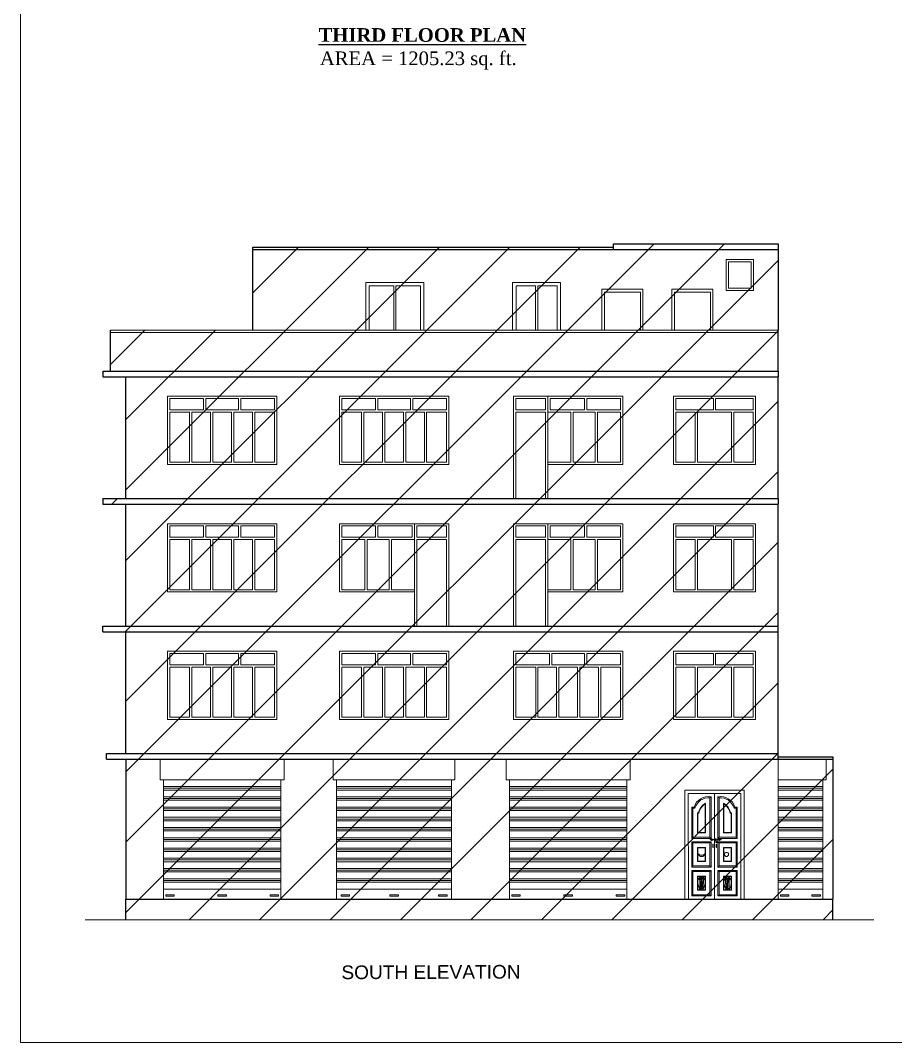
# Model space of a CAD drawing. Header units: inches. Extents: x 2 to 197762, y -33236 to 9.
# Drawn here: x 35054 to 35823, y -15741 to -14843 of the extents above; entities that cross this region are included whole.
import ezdxf

# ---------------------------------------------------------------- set-up
doc = ezdxf.new("R2010")
doc.units = ezdxf.units.IN
doc.header["$LTSCALE"] = 5
doc.header["$MEASUREMENT"] = 0
for name, color, linetype, lineweight in [('A-WALL', 7, 'Continuous', 9), ('DOOR', 62, 'Continuous', 0), ('ele1', 21, 'Continuous', 20), ('Railing', 43, 'Continuous', 18), ('win', 5, 'Continuous', 18)]:
    doc.layers.add(name, color=color, linetype=linetype, lineweight=lineweight)
for name, color, linetype in [('column', 4, 'Continuous'), ('TEXT', 6, 'Continuous'), ('WALL', 7, 'Continuous')]:
    doc.layers.add(name, color=color, linetype=linetype)
doc.styles.add('DIMTEXT', font='arial.ttf', dxfattribs={"height": 8})
doc.styles.add('ordinary', font='times.ttf')

msp = doc.modelspace()

# ---------------------------------------------------------------- hatches: boundary and pattern name
at = {"layer": 'WALL', "linetype": 'ByBlock', "ltscale": 5, "true_color": 0xf8991e}
h = msp.add_hatch(dxfattribs=at)
h.set_pattern_fill('ANSI31', color=30, scale=350)
h.set_pattern_definition([(45, (28671.218, -11460.087), (-30.93592, 30.93592), [])])
h.paths.add_polyline_path([(35146.57, -15633.05), (35146.57, -15492.05), (35129.53, -15492.05), (35129.53, -15487.05), (35146.57, -15487.05), (35146.57, -15380.05), (35126.13, -15380.05), (35126.13, -15375.05), (35146.57, -15375.05), (35146.57, -15268.05), (35126.13, -15268.05), (35126.13, -15263.05), (35146.57, -15263.05), (35146.57, -15156.05), (35126.13, -15156.05), (35126.13, -15151.05), (35132.94, -15151.05), (35132.94, -15115.05), (35257.86, -15115.05), (35257.86, -15042.05), (35574.9, -15042.05), (35574.9, -15039.05), (35719.57, -15039.05), (35719.57, -15490.05), (35767.57, -15490.05), (35767.57, -15633.05)])

# ---------------------------------------------------------------- linework, layer by layer
at = {"layer": 'A-WALL', "ltscale": 5}
for p, q in [((35719.57, -15487.05), (35719.57, -15615.05)), ((35110.57, -15633.05), (35803.57, -15633.05))]:
    msp.add_line(p, q, dxfattribs=at)
at = {"layer": 'A-WALL', "color": 1, "ltscale": 5}
for p, q in [((35176.57, -15510.05), (35176.57, -15492.05)), ((35285.57, -15510.05), (35285.57, -15492.05)), ((35328.57, -15510.05), (35328.57, -15492.05)), ((35435.57, -15510.05), (35435.57, -15492.05)), ((35480.57, -15510.05), (35480.57, -15492.05)), ((35589.57, -15510.05), (35589.57, -15492.05)), ((35719.57, -15510.05), (35719.57, -15492.05)), ((35761.57, -15510.05), (35761.57, -15492.05)), ((35176.57, -15510.05), (35285.57, -15510.05)), ((35179.57, -15510.05), (35179.57, -15615.05)), ((35179.57, -15516.05), (35282.57, -15516.05)), ((35179.57, -15517.55), (35282.57, -15517.55)), ((35282.57, -15510.05), (35282.57, -15615.05)), ((35328.57, -15510.05), (35435.57, -15510.05)), ((35331.57, -15510.05), (35331.57, -15615.05)), ((35331.57, -15510.05), (35331.57, -15615.05)), ((35331.57, -15516.05), (35432.57, -15516.05)), ((35331.57, -15517.55), (35432.57, -15517.55)), ((35432.57, -15510.05), (35432.57, -15615.05)), ((35432.57, -15510.05), (35432.57, -15615.05)), ((35480.57, -15510.05), (35589.57, -15510.05)), ((35483.57, -15510.05), (35483.57, -15615.05)), ((35483.57, -15510.05), (35483.57, -15615.05)), ((35483.57, -15516.05), (35586.57, -15516.05)), ((35483.57, -15517.55), (35586.57, -15517.55)), ((35586.57, -15510.05), (35586.57, -15615.05)), ((35586.57, -15510.05), (35586.57, -15615.05)), ((35719.57, -15510.05), (35761.57, -15510.05)), ((35719.57, -15615.05), (35719.57, -15510.05)), ((35719.57, -15516.05), (35758.57, -15516.05)), ((35719.57, -15517.55), (35758.57, -15517.55)), ((35758.57, -15510.05), (35758.57, -15615.05)), ((35179.57, -15519.05), (35282.57, -15519.05)), ((35179.57, -15525.05), (35282.57, -15525.05)), ((35179.57, -15526.55), (35282.57, -15526.55)), ((35331.57, -15519.05), (35432.57, -15519.05)), ((35331.57, -15525.05), (35432.57, -15525.05)), ((35331.57, -15526.55), (35432.57, -15526.55)), ((35483.57, -15519.05), (35586.57, -15519.05)), ((35483.57, -15525.05), (35586.57, -15525.05)), ((35483.57, -15526.55), (35586.57, -15526.55)), ((35719.57, -15519.05), (35758.57, -15519.05)), ((35719.57, -15525.05), (35758.57, -15525.05)), ((35719.57, -15526.55), (35758.57, -15526.55)), ((35179.57, -15528.05), (35282.57, -15528.05)), ((35179.57, -15534.05), (35282.57, -15534.05)), ((35179.57, -15535.55), (35282.57, -15535.55)), ((35331.57, -15528.05), (35432.57, -15528.05)), ((35331.57, -15534.05), (35432.57, -15534.05)), ((35331.57, -15535.55), (35432.57, -15535.55)), ((35483.57, -15528.05), (35586.57, -15528.05)), ((35483.57, -15534.05), (35586.57, -15534.05)), ((35483.57, -15535.55), (35586.57, -15535.55)), ((35719.57, -15528.05), (35758.57, -15528.05)), ((35719.57, -15534.05), (35758.57, -15534.05)), ((35719.57, -15535.55), (35758.57, -15535.55)), ((35179.57, -15537.05), (35282.57, -15537.05)), ((35179.57, -15543.05), (35282.57, -15543.05)), ((35179.57, -15544.55), (35282.57, -15544.55)), ((35331.57, -15537.05), (35432.57, -15537.05)), ((35331.57, -15543.05), (35432.57, -15543.05)), ((35331.57, -15544.55), (35432.57, -15544.55)), ((35483.57, -15537.05), (35586.57, -15537.05)), ((35483.57, -15543.05), (35586.57, -15543.05)), ((35483.57, -15544.55), (35586.57, -15544.55)), ((35719.57, -15537.05), (35758.57, -15537.05)), ((35719.57, -15543.05), (35758.57, -15543.05)), ((35719.57, -15544.55), (35758.57, -15544.55)), ((35179.57, -15546.05), (35282.57, -15546.05)), ((35179.57, -15552.05), (35282.57, -15552.05)), ((35179.57, -15553.55), (35282.57, -15553.55)), ((35331.57, -15546.05), (35432.57, -15546.05)), ((35331.57, -15552.05), (35432.57, -15552.05)), ((35331.57, -15553.55), (35432.57, -15553.55)), ((35483.57, -15546.05), (35586.57, -15546.05)), ((35483.57, -15552.05), (35586.57, -15552.05)), ((35483.57, -15553.55), (35586.57, -15553.55)), ((35719.57, -15546.05), (35758.57, -15546.05)), ((35719.57, -15552.05), (35758.57, -15552.05)), ((35719.57, -15553.55), (35758.57, -15553.55)), ((35179.57, -15555.05), (35282.57, -15555.05)), ((35179.57, -15561.05), (35282.57, -15561.05)), ((35179.57, -15562.55), (35282.57, -15562.55)), ((35331.57, -15555.05), (35432.57, -15555.05)), ((35331.57, -15561.05), (35432.57, -15561.05)), ((35331.57, -15562.55), (35432.57, -15562.55)), ((35483.57, -15555.05), (35586.57, -15555.05)), ((35483.57, -15561.05), (35586.57, -15561.05)), ((35483.57, -15562.55), (35586.57, -15562.55)), ((35719.57, -15555.05), (35758.57, -15555.05)), ((35719.57, -15561.05), (35758.57, -15561.05)), ((35719.57, -15562.55), (35758.57, -15562.55)), ((35179.57, -15564.05), (35282.57, -15564.05)), ((35179.57, -15570.05), (35282.57, -15570.05)), ((35179.57, -15571.55), (35282.57, -15571.55)), ((35331.57, -15564.05), (35432.57, -15564.05)), ((35331.57, -15570.05), (35432.57, -15570.05)), ((35331.57, -15571.55), (35432.57, -15571.55)), ((35483.57, -15564.05), (35586.57, -15564.05)), ((35483.57, -15570.05), (35586.57, -15570.05)), ((35483.57, -15571.55), (35586.57, -15571.55)), ((35719.57, -15564.05), (35758.57, -15564.05)), ((35719.57, -15570.05), (35758.57, -15570.05)), ((35719.57, -15571.55), (35758.57, -15571.55)), ((35179.57, -15573.05), (35282.57, -15573.05)), ((35179.57, -15579.05), (35282.57, -15579.05)), ((35179.57, -15580.55), (35282.57, -15580.55)), ((35331.57, -15573.05), (35432.57, -15573.05)), ((35331.57, -15579.05), (35432.57, -15579.05)), ((35331.57, -15580.55), (35432.57, -15580.55)), ((35483.57, -15573.05), (35586.57, -15573.05)), ((35483.57, -15579.05), (35586.57, -15579.05)), ((35483.57, -15580.55), (35586.57, -15580.55)), ((35719.57, -15573.05), (35758.57, -15573.05)), ((35719.57, -15579.05), (35758.57, -15579.05)), ((35719.57, -15580.55), (35758.57, -15580.55)), ((35179.57, -15582.05), (35282.57, -15582.05)), ((35179.57, -15588.05), (35282.57, -15588.05)), ((35179.57, -15589.55), (35282.57, -15589.55)), ((35331.57, -15582.05), (35432.57, -15582.05)), ((35331.57, -15588.05), (35432.57, -15588.05)), ((35331.57, -15589.55), (35432.57, -15589.55)), ((35483.57, -15582.05), (35586.57, -15582.05)), ((35483.57, -15588.05), (35586.57, -15588.05)), ((35483.57, -15589.55), (35586.57, -15589.55)), ((35719.57, -15582.05), (35758.57, -15582.05)), ((35719.57, -15588.05), (35758.57, -15588.05)), ((35719.57, -15589.55), (35758.57, -15589.55)), ((35179.57, -15591.05), (35282.57, -15591.05)), ((35179.57, -15597.05), (35282.57, -15597.05)), ((35179.57, -15598.55), (35282.57, -15598.55)), ((35331.57, -15591.05), (35432.57, -15591.05)), ((35331.57, -15597.05), (35432.57, -15597.05)), ((35331.57, -15598.55), (35432.57, -15598.55)), ((35483.57, -15591.05), (35586.57, -15591.05)), ((35483.57, -15597.05), (35586.57, -15597.05)), ((35483.57, -15598.55), (35586.57, -15598.55)), ((35719.57, -15591.05), (35758.57, -15591.05)), ((35719.57, -15597.05), (35758.57, -15597.05)), ((35719.57, -15598.55), (35758.57, -15598.55)), ((35179.57, -15600.05), (35282.57, -15600.05)), ((35179.57, -15606.05), (35282.57, -15606.05)), ((35331.57, -15600.05), (35432.57, -15600.05)), ((35331.57, -15606.05), (35432.57, -15606.05)), ((35483.57, -15600.05), (35586.57, -15600.05)), ((35483.57, -15606.05), (35586.57, -15606.05)), ((35719.57, -15600.05), (35758.57, -15600.05)), ((35719.57, -15606.05), (35758.57, -15606.05))]:
    msp.add_line(p, q, dxfattribs=at)
for points in [[(35181.49, -15611.13), (35188.97, -15611.13), (35188.97, -15612.46), (35181.49, -15612.46)], [(35227.32, -15611.13), (35234.81, -15611.13), (35234.81, -15612.46), (35227.32, -15612.46)], [(35280.65, -15611.13), (35273.16, -15611.13), (35273.16, -15612.46), (35280.65, -15612.46)], [(35335.49, -15611.13), (35342.97, -15611.13), (35342.97, -15612.46), (35335.49, -15612.46)], [(35378.32, -15611.13), (35385.81, -15611.13), (35385.81, -15612.46), (35378.32, -15612.46)], [(35428.65, -15611.13), (35421.16, -15611.13), (35421.16, -15612.46), (35428.65, -15612.46)], [(35485.49, -15611.13), (35492.97, -15611.13), (35492.97, -15612.46), (35485.49, -15612.46)], [(35531.32, -15611.13), (35538.81, -15611.13), (35538.81, -15612.46), (35531.32, -15612.46)], [(35584.65, -15611.13), (35577.16, -15611.13), (35577.16, -15612.46), (35584.65, -15612.46)], [(35721.49, -15611.13), (35728.97, -15611.13), (35728.97, -15612.46), (35721.49, -15612.46)], [(35756.65, -15611.13), (35749.16, -15611.13), (35749.16, -15612.46), (35756.65, -15612.46)]]:
    msp.add_lwpolyline(points, close=True, dxfattribs=at)
at = {"layer": 'DOOR', "lineweight": 13}
for p, q in [((35564.53, -15115.05), (35564.53, -15079.05)), ((35564.53, -15079.05), (35564.53, -15115.05)), ((35564.53, -15079.05), (35600.53, -15079.05)), ((35567.03, -15081.55), (35567.03, -15115.05)), ((35567.03, -15081.55), (35598.53, -15081.55)), ((35598.53, -15115.05), (35598.53, -15081.55)), ((35600.53, -15115.05), (35600.53, -15079.05)), ((35626.03, -15115.05), (35626.03, -15079.05)), ((35626.03, -15079.05), (35626.03, -15115.05)), ((35626.03, -15079.05), (35662.03, -15079.05)), ((35628.53, -15081.55), (35628.53, -15115.05)), ((35628.53, -15081.55), (35660.03, -15081.55)), ((35660.03, -15115.05), (35660.03, -15081.55)), ((35662.03, -15115.05), (35662.03, -15079.05))]:
    msp.add_line(p, q, dxfattribs=at)
at = {"layer": 'DOOR'}
for p, q in [((35659.54, -15525.89), (35660.54, -15525.05)), ((35663.54, -15522.05), (35663.57, -15615.05)), ((35667.54, -15525.89), (35666.54, -15525.05)), ((35643.54, -15534.05), (35644.54, -15535.05)), ((35645.54, -15534.05), (35646.27, -15535.05)), ((35681.54, -15534.05), (35680.82, -15535.05)), ((35683.54, -15534.05), (35682.54, -15535.05)), ((35644.57, -15560.55), (35643.57, -15561.55)), ((35660.57, -15561.55), (35659.57, -15560.55)), ((35666.57, -15561.55), (35667.57, -15560.55)), ((35682.57, -15560.55), (35683.57, -15561.55)), ((35643.57, -15564.55), (35644.57, -15565.55)), ((35660.57, -15564.55), (35659.57, -15565.55)), ((35666.57, -15564.55), (35667.57, -15565.55)), ((35683.57, -15564.55), (35682.57, -15565.55)), ((35644.57, -15585.8), (35643.57, -15586.8)), ((35643.57, -15589.8), (35644.57, -15590.8)), ((35660.57, -15586.8), (35659.57, -15585.8)), ((35660.57, -15589.8), (35659.57, -15590.8)), ((35666.57, -15586.8), (35667.57, -15585.8)), ((35666.57, -15589.8), (35667.57, -15590.8)), ((35682.57, -15585.8), (35683.57, -15586.8)), ((35683.57, -15589.8), (35682.57, -15590.8)), ((35650.05, -15597.27), (35649.39, -15596.89)), ((35650.05, -15597.27), (35649.45, -15597.2)), ((35650, -15597), (35649.6, -15596.37)), ((35650, -15597), (35649.78, -15596.94)), ((35650.59, -15596.84), (35649.84, -15596.4)), ((35650.48, -15596.84), (35649.89, -15596.57)), ((35650.16, -15596.4), (35649.94, -15596.13)), ((35650.27, -15597.32), (35650, -15597)), ((35650.21, -15597.43), (35650, -15597.43)), ((35650.38, -15596.19), (35650.05, -15596.08)), ((35650.16, -15596.84), (35650.05, -15596.78)), ((35650.38, -15597.59), (35650.05, -15597.27)), ((35650.16, -15596.4), (35650.32, -15596.03)), ((35650.16, -15596.84), (35650.16, -15596.4)), ((35650.27, -15597.32), (35650.16, -15596.84)), ((35650.38, -15597.59), (35650.27, -15597.32)), ((35650.38, -15596.19), (35650.59, -15595.92)), ((35651.13, -15596.89), (35650.38, -15596.19)), ((35650.59, -15597.7), (35650.38, -15597.59)), ((35650.59, -15596.84), (35650.48, -15596.84)), ((35650.55, -15596.36), (35650.76, -15596.18)), ((35650.59, -15596.84), (35651.13, -15596.24)), ((35650.86, -15597.75), (35650.59, -15596.84)), ((35650.75, -15605.72), (35650.59, -15597.7)), ((35650.65, -15596.01), (35650.6, -15595.76)), ((35650.74, -15596.09), (35650.65, -15596.01)), ((35650.78, -15596.03), (35650.69, -15595.86)), ((35650.69, -15596.48), (35650.71, -15596.12)), ((35650.7, -15596.35), (35650.86, -15596.21)), ((35650.71, -15596.12), (35650.85, -15595.94)), ((35650.76, -15596.18), (35650.87, -15595.68)), ((35651.13, -15596.24), (35650.86, -15595.81)), ((35650.86, -15596.21), (35650.94, -15596.02)), ((35650.86, -15597.75), (35651.08, -15597.38)), ((35651.08, -15605.77), (35650.86, -15597.75)), ((35650.98, -15596.01), (35651.04, -15595.7)), ((35651.24, -15596.03), (35651.08, -15595.97)), ((35651.08, -15597.38), (35651.13, -15596.89)), ((35651.13, -15596.24), (35653.46, -15596.08)), ((35651.19, -15596.84), (35651.24, -15596.57)), ((35653.29, -15597.27), (35651.19, -15596.84)), ((35651.24, -15596.03), (35653.35, -15595.86)), ((35653.51, -15596.4), (35651.24, -15596.03)), ((35651.24, -15596.57), (35653.62, -15596.35)), ((35653.4, -15597.65), (35653.29, -15597.27)), ((35653.35, -15605.67), (35653.4, -15597.65)), ((35653.48, -15596.24), (35653.43, -15595.84)), ((35653.46, -15596.08), (35653.62, -15595.81)), ((35653.67, -15596.52), (35653.48, -15596.23)), ((35653.73, -15596.78), (35653.56, -15596.03)), ((35653.56, -15605.67), (35653.83, -15597.16)), ((35653.62, -15596.35), (35653.94, -15595.92)), ((35653.67, -15596.15), (35653.72, -15595.81)), ((35653.74, -15596.35), (35653.67, -15596.15)), ((35653.67, -15597.65), (35653.73, -15596.78)), ((35653.73, -15596.46), (35653.78, -15595.97)), ((35653.94, -15597.05), (35653.73, -15596.46)), ((35653.83, -15597.16), (35654.16, -15596.89)), ((35653.99, -15595.78), (35654.04, -15595.93)), ((35654, -15597.02), (35654.09, -15596.75)), ((35654.03, -15596.09), (35654.06, -15595.84)), ((35654.03, -15596.06), (35654.12, -15595.94)), ((35654.09, -15596.75), (35654.03, -15596.09)), ((35654.05, -15595.91), (35654.2, -15595.76)), ((35654.05, -15595.99), (35654.15, -15595.87)), ((35654.06, -15595.84), (35654.14, -15595.78)), ((35654.09, -15596.75), (35654.2, -15596.41)), ((35654.16, -15596.89), (35654.21, -15596.51)), ((35654.16, -15596.89), (35654.37, -15596.57)), ((35654.2, -15596.41), (35654.46, -15596.18)), ((35654.21, -15596.51), (35654.37, -15596.3)), ((35654.27, -15596.73), (35654.32, -15596.51)), ((35654.32, -15596.51), (35654.43, -15596.4)), ((35672.93, -15596.41), (35672.67, -15596.18)), ((35672.81, -15596.51), (35672.71, -15596.4)), ((35672.92, -15596.51), (35672.76, -15596.3)), ((35672.98, -15596.89), (35672.76, -15596.57)), ((35672.87, -15596.73), (35672.81, -15596.51)), ((35672.98, -15596.89), (35672.92, -15596.51)), ((35673.08, -15595.91), (35672.93, -15595.76)), ((35673.04, -15596.75), (35672.93, -15596.41)), ((35673.09, -15595.99), (35672.98, -15595.87)), ((35673.3, -15597.16), (35672.98, -15596.89)), ((35673.07, -15595.84), (35672.99, -15595.78)), ((35673.1, -15596.06), (35673.02, -15595.94)), ((35673.04, -15596.75), (35673.11, -15596.09)), ((35673.14, -15597.02), (35673.04, -15596.75)), ((35673.11, -15596.09), (35673.07, -15595.84)), ((35673.14, -15595.78), (35673.09, -15595.93)), ((35673.52, -15596.35), (35673.19, -15595.92)), ((35673.19, -15597.05), (35673.41, -15596.46)), ((35673.57, -15605.67), (35673.3, -15597.16)), ((35673.41, -15596.46), (35673.35, -15595.97)), ((35673.39, -15596.35), (35673.46, -15596.15)), ((35673.46, -15596.15), (35673.41, -15595.81)), ((35673.41, -15596.78), (35673.57, -15596.03)), ((35673.46, -15597.65), (35673.41, -15596.78)), ((35673.46, -15596.52), (35673.66, -15596.23)), ((35673.68, -15596.08), (35673.52, -15595.81)), ((35673.89, -15596.57), (35673.52, -15596.35)), ((35673.62, -15596.4), (35673.89, -15596.03)), ((35673.66, -15596.24), (35673.7, -15595.84)), ((35674, -15596.24), (35673.68, -15596.08)), ((35673.73, -15597.65), (35673.84, -15597.27)), ((35673.79, -15605.67), (35673.73, -15597.65)), ((35673.89, -15596.03), (35673.79, -15595.86)), ((35673.84, -15597.27), (35673.95, -15596.84)), ((35673.89, -15596.03), (35674.06, -15595.97)), ((35673.95, -15596.84), (35673.89, -15596.57)), ((35674, -15596.24), (35676.27, -15595.81)), ((35674, -15596.89), (35676.76, -15596.19)), ((35676.54, -15596.84), (35674, -15596.24)), ((35674.06, -15597.38), (35674, -15596.89)), ((35676.27, -15597.75), (35674.06, -15597.38)), ((35674.06, -15605.77), (35676.27, -15597.75)), ((35674.15, -15596.01), (35674.1, -15595.7)), ((35676.27, -15596.21), (35676.19, -15596.02)), ((35676.37, -15596.18), (35676.26, -15595.68)), ((35676.43, -15596.35), (35676.27, -15596.21)), ((35676.27, -15597.75), (35676.54, -15596.84)), ((35676.42, -15596.12), (35676.28, -15595.94)), ((35676.35, -15596.03), (35676.45, -15595.86)), ((35676.58, -15596.36), (35676.37, -15596.18)), ((35676.38, -15605.72), (35676.54, -15597.7)), ((35676.4, -15596.09), (35676.49, -15596.01)), ((35676.44, -15596.48), (35676.42, -15596.12)), ((35676.49, -15596.01), (35676.53, -15595.76)), ((35676.76, -15596.19), (35676.54, -15595.92)), ((35676.54, -15596.84), (35677.3, -15596.4)), ((35676.54, -15596.84), (35676.65, -15596.84)), ((35676.54, -15597.7), (35676.76, -15597.59)), ((35676.65, -15596.84), (35677.24, -15596.57)), ((35676.76, -15596.19), (35677.08, -15596.08)), ((35676.76, -15597.59), (35677.08, -15597.27)), ((35676.76, -15597.59), (35676.87, -15597.32)), ((35676.97, -15596.4), (35676.81, -15596.03)), ((35676.87, -15597.32), (35676.97, -15596.84)), ((35676.87, -15597.32), (35677.14, -15597)), ((35676.92, -15597.43), (35677.14, -15597.43)), ((35676.97, -15596.4), (35677.19, -15596.13)), ((35676.97, -15596.84), (35676.97, -15596.4)), ((35676.97, -15596.84), (35677.08, -15596.78)), ((35677.08, -15597.27), (35677.75, -15596.89)), ((35677.08, -15597.27), (35677.69, -15597.2)), ((35677.14, -15597), (35677.53, -15596.37)), ((35677.14, -15597), (35677.35, -15596.94)), ((35651.08, -15605.88), (35650.75, -15605.72)), ((35651.08, -15605.88), (35653.56, -15605.67)), ((35651.08, -15605.88), (35653.35, -15605.67)), ((35651.08, -15605.88), (35651.08, -15605.77)), ((35674.06, -15605.88), (35673.57, -15605.67)), ((35674.06, -15605.88), (35673.79, -15605.67)), ((35674.06, -15605.88), (35676.38, -15605.72)), ((35674.06, -15605.88), (35674.06, -15605.77)), ((35640.57, -15615.05), (35686.57, -15615.05)), ((35644.57, -15611.05), (35643.57, -15612.05)), ((35660.57, -15612.05), (35659.57, -15611.05)), ((35666.57, -15612.05), (35667.57, -15611.05)), ((35682.57, -15611.05), (35683.57, -15612.05))]:
    msp.add_line(p, q, dxfattribs=at)
for points in [[(35640.54, -15522.05), (35640.57, -15615.05), (35637.57, -15615.05), (35637.54, -15519.05), (35689.54, -15519.05), (35689.57, -15615.05), (35686.57, -15615.05), (35686.54, -15522.05)], [(35660.9, -15561.85), (35661.36, -15561.85), (35661.36, -15563.53), (35660.9, -15563.53)], [(35664.16, -15561.85), (35664.62, -15561.85), (35664.62, -15563.53), (35664.16, -15563.53)], [(35664.67, -15562.27), (35665.79, -15562.27), (35665.79, -15565.21), (35664.67, -15565.21)], [(35667.47, -15561.85), (35667.93, -15561.85), (35667.93, -15563.53), (35667.47, -15563.53)], [(35643.57, -15564.55), (35660.57, -15564.55), (35660.57, -15586.8), (35643.57, -15586.8)], [(35644.57, -15565.55), (35659.57, -15565.55), (35659.57, -15585.8), (35644.57, -15585.8)], [(35648.57, -15569.55), (35655.57, -15569.55), (35655.57, -15581.8), (35648.57, -15581.8)], [(35648.82, -15569.8), (35655.32, -15569.8), (35655.32, -15581.55), (35648.82, -15581.55)], [(35662, -15566.75), (35662.25, -15566.75), (35662.25, -15569.7), (35662, -15569.7)], [(35665.09, -15566.75), (35665.34, -15566.75), (35665.34, -15569.7), (35665.09, -15569.7)], [(35665.15, -15564.14), (35665.29, -15564.14), (35665.29, -15564.78), (35665.15, -15564.78)], [(35683.57, -15564.55), (35666.57, -15564.55), (35666.57, -15586.8), (35683.57, -15586.8)], [(35682.57, -15565.55), (35667.57, -15565.55), (35667.57, -15585.8), (35682.57, -15585.8)], [(35678.57, -15569.55), (35671.57, -15569.55), (35671.57, -15581.8), (35678.57, -15581.8)], [(35678.32, -15569.8), (35671.82, -15569.8), (35671.82, -15581.55), (35678.32, -15581.55)], [(35660.57, -15612.05), (35643.57, -15612.05), (35643.57, -15589.8), (35660.57, -15589.8)], [(35666.57, -15612.05), (35683.57, -15612.05), (35683.57, -15589.8), (35666.57, -15589.8)], [(35659.57, -15611.05), (35644.57, -15611.05), (35644.57, -15590.8), (35659.57, -15590.8)], [(35655.57, -15607.05), (35648.57, -15607.05), (35648.57, -15594.8), (35655.57, -15594.8)], [(35655.32, -15606.8), (35648.82, -15606.8), (35648.82, -15595.05), (35655.32, -15595.05)], [(35667.57, -15611.05), (35682.57, -15611.05), (35682.57, -15590.8), (35667.57, -15590.8)], [(35671.57, -15607.05), (35678.57, -15607.05), (35678.57, -15594.8), (35671.57, -15594.8)], [(35671.82, -15606.8), (35678.32, -15606.8), (35678.32, -15595.05), (35671.82, -15595.05)]]:
    msp.add_lwpolyline(points, close=True, dxfattribs=at)
for points in [[(35660.54, -15525.05), (35660.54, -15525.05), (35660.57, -15561.55), (35643.57, -15561.55), (35643.54, -15534.05), (35645.54, -15534.05, -0.365954)], [(35659.54, -15525.94), (35659.57, -15560.55), (35644.57, -15560.55), (35644.54, -15535.05), (35646.39, -15535.05, -0.363717)], [(35666.54, -15525.05), (35666.54, -15525.05), (35666.57, -15561.55), (35683.57, -15561.55), (35683.54, -15534.05), (35681.54, -15534.05, 0.365954)], [(35667.54, -15525.94), (35667.57, -15560.55), (35682.57, -15560.55), (35682.54, -15535.05), (35680.69, -15535.05, 0.363717)], [(35655.54, -15530.73), (35655.57, -15556.55), (35648.57, -15556.55), (35648.54, -15539.05), (35649.54, -15539.05, -0.206999)], [(35655.29, -15531.27), (35655.32, -15556.3), (35648.82, -15556.3), (35648.79, -15539.3), (35649.79, -15539.3, -0.20068)], [(35671.54, -15530.73), (35671.57, -15556.55), (35678.57, -15556.55), (35678.54, -15539.05), (35677.54, -15539.05, 0.206999)], [(35671.79, -15531.27), (35671.82, -15556.3), (35678.32, -15556.3), (35678.29, -15539.3), (35677.29, -15539.3, 0.20068)]]:
    msp.add_lwpolyline(points, format="xyb", close=True, dxfattribs=at)
for points in [[(35660.9, -15562.83), (35659.86, -15562.83), (35659.86, -15562.44), (35660.9, -15562.44)], [(35661.36, -15562.44), (35664.16, -15562.44)], [(35664.16, -15562.83), (35661.36, -15562.83)], [(35664.62, -15562.44), (35664.67, -15562.44)], [(35664.67, -15562.83), (35664.62, -15562.83)], [(35665.79, -15562.44), (35667.47, -15562.44)], [(35667.47, -15562.83), (35665.79, -15562.83)], [(35667.93, -15562.44), (35669.33, -15562.44), (35669.33, -15562.83), (35667.93, -15562.83)]]:
    msp.add_lwpolyline(points, dxfattribs=at)
msp.add_circle((35674.08, -15575.68), 1.86, dxfattribs=at)
for centre, radius, start, end in [((35652.16, -15574.74), 2.8, 187.44495, 352.55505), ((35652.16, -15572.78), 3.62, 220.02542, 319.97458), ((35652.08, -15585.06), 20.64, 264.87299, 275.12701), ((35675.06, -15585.06), 20.64, 264.87299, 275.12701)]:
    msp.add_arc(centre, radius, start, end, dxfattribs=at)
msp.add_ellipse((35651.08, -15605.82), major_axis=(-0.613, 0), ratio=0.098223, dxfattribs=at)
at = {"layer": 'DOOR', "extrusion": (0, 0, -1)}
msp.add_ellipse((35674.06, -15605.82), major_axis=(0.613, 0), ratio=0.098223, dxfattribs=at)
at = {"layer": 'DOOR'}
for points in [[(35650.46, -15605.82), (35650.46, -15606.11), (35650.75, -15606.61), (35650.52, -15596.41), (35649.82, -15597.03), (35650.23, -15605.62)], [(35653.69, -15605.82), (35653.69, -15606.11), (35653.4, -15606.61), (35653.63, -15596.41), (35654.33, -15597.03), (35653.92, -15605.62)], [(35673.44, -15605.82), (35673.44, -15606.11), (35673.73, -15606.61), (35673.5, -15596.41), (35672.8, -15597.03), (35673.21, -15605.62)], [(35676.67, -15605.82), (35676.67, -15606.11), (35676.38, -15606.61), (35676.61, -15596.41), (35677.31, -15597.03), (35676.9, -15605.62)]]:
    msp.add_spline(points, degree=3, dxfattribs=at)
at = {"layer": 'ele1'}
msp.add_lwpolyline([(35053.85, -13585.62), (38138.81, -13585.62), (38138.81, -15740.95), (35053.85, -15740.95)], close=True, dxfattribs=at)
msp.add_lwpolyline([(35053.85, -13585.62), (38138.81, -13585.62), (38138.81, -15740.95), (35053.85, -15740.95)], close=True, dxfattribs=at)
at = {"layer": 'Railing', "color": 30}
for p, q in [((35132.94, -15115.05), (35719.57, -15115.05)), ((35132.94, -15117.05), (35719.57, -15117.05))]:
    msp.add_line(p, q, dxfattribs=at)
at = {"layer": 'WALL', "color": 2, "linetype": 'ByBlock', "ltscale": 5}
for p, q in [((35257.86, -15115.05), (35257.86, -15042.05)), ((35257.86, -15042.05), (35574.9, -15042.05)), ((35574.9, -15039.05), (35719.57, -15039.05)), ((35574.9, -15044.05), (35574.9, -15039.05)), ((35719.57, -15039.05), (35719.57, -15115.05)), ((35257.86, -15044.05), (35574.9, -15044.05)), ((35574.9, -15044.05), (35719.57, -15044.05)), ((35132.94, -15151.05), (35132.94, -15115.05)), ((35719.57, -15151.05), (35719.57, -15115.05)), ((35126.13, -15151.05), (35719.57, -15151.05)), ((35126.13, -15151.05), (35126.13, -15156.05)), ((35126.13, -15156.05), (35719.57, -15156.05)), ((35146.57, -15263.05), (35146.57, -15156.05)), ((35719.57, -15151.05), (35719.57, -15156.05)), ((35719.57, -15263.05), (35719.57, -15156.05)), ((35126.13, -15263.05), (35719.57, -15263.05)), ((35126.13, -15263.05), (35126.13, -15268.05)), ((35719.57, -15263.05), (35719.57, -15268.05)), ((35126.13, -15268.05), (35719.57, -15268.05)), ((35146.57, -15375.05), (35146.57, -15268.05)), ((35719.57, -15375.05), (35719.57, -15268.05)), ((35126.13, -15375.05), (35719.57, -15375.05)), ((35126.13, -15380.05), (35126.13, -15375.05)), ((35126.13, -15380.05), (35719.57, -15380.05)), ((35146.57, -15487.05), (35146.57, -15380.05)), ((35719.57, -15487.05), (35719.57, -15375.05)), ((35129.53, -15487.05), (35719.57, -15487.05)), ((35129.53, -15492.05), (35129.53, -15487.05)), ((35719.57, -15492.05), (35719.57, -15487.05)), ((35719.57, -15490.05), (35767.57, -15490.05)), ((35767.57, -15490.05), (35767.57, -15615.05)), ((35129.53, -15492.05), (35719.57, -15492.05)), ((35146.57, -15492.05), (35146.57, -15615.05)), ((35719.57, -15492.05), (35767.57, -15492.05)), ((35146.57, -15615.05), (35767.57, -15615.05)), ((35146.57, -15633.05), (35146.57, -15615.05)), ((35767.57, -15633.05), (35767.57, -15615.05))]:
    msp.add_line(p, q, dxfattribs=at)
at = {"layer": 'win'}
for p, q in [((35697.7, -15053.05), (35673.7, -15053.05)), ((35673.7, -15080.05), (35673.7, -15053.05)), ((35695.7, -15055.05), (35675.7, -15055.05)), ((35675.7, -15078.05), (35675.7, -15055.05)), ((35695.7, -15055.05), (35695.7, -15078.05)), ((35697.7, -15053.05), (35697.7, -15080.05)), ((35408.24, -15073.05), (35357.24, -15073.05)), ((35357.24, -15115.05), (35357.24, -15073.05)), ((35360.24, -15115.05), (35360.24, -15076.05)), ((35360.24, -15076.05), (35381.74, -15076.05)), ((35381.74, -15076.05), (35381.74, -15115.05)), ((35383.74, -15076.05), (35405.24, -15076.05)), ((35383.74, -15076.05), (35383.74, -15115.05)), ((35405.24, -15076.05), (35405.24, -15115.05)), ((35408.24, -15073.05), (35408.24, -15115.05)), ((35528.22, -15073.05), (35486.22, -15073.05)), ((35486.22, -15115.05), (35486.22, -15073.05)), ((35489.22, -15115.05), (35489.22, -15076.05)), ((35489.22, -15076.05), (35506.22, -15076.05)), ((35506.22, -15076.05), (35506.22, -15115.05)), ((35508.22, -15076.05), (35525.22, -15076.05)), ((35508.22, -15076.05), (35508.22, -15115.05)), ((35525.22, -15076.05), (35525.22, -15115.05)), ((35528.22, -15073.05), (35528.22, -15115.05)), ((35695.7, -15078.05), (35675.7, -15078.05)), ((35697.7, -15080.05), (35673.7, -15080.05)), ((35183.07, -15173.05), (35279.07, -15173.05)), ((35183.07, -15233.05), (35183.07, -15173.05)), ((35185.07, -15175.05), (35214.73, -15175.05)), ((35185.07, -15185.05), (35185.07, -15175.05)), ((35214.73, -15175.05), (35214.73, -15185.05)), ((35216.73, -15175.05), (35245.4, -15175.05)), ((35216.73, -15175.05), (35216.73, -15185.05)), ((35245.4, -15175.05), (35245.4, -15185.05)), ((35247.4, -15175.05), (35277.07, -15175.05)), ((35247.4, -15175.05), (35247.4, -15185.05)), ((35277.07, -15185.05), (35277.07, -15175.05)), ((35279.07, -15233.05), (35279.07, -15173.05)), ((35334.07, -15173.05), (35430.07, -15173.05)), ((35334.07, -15233.05), (35334.07, -15173.05)), ((35336.07, -15175.05), (35365.73, -15175.05)), ((35336.07, -15185.05), (35336.07, -15175.05)), ((35365.73, -15175.05), (35365.73, -15185.05)), ((35367.73, -15175.05), (35396.4, -15175.05)), ((35367.73, -15175.05), (35367.73, -15185.05)), ((35396.4, -15175.05), (35396.4, -15185.05)), ((35398.4, -15175.05), (35428.07, -15175.05)), ((35398.4, -15175.05), (35398.4, -15185.05)), ((35428.07, -15185.05), (35428.07, -15175.05)), ((35430.07, -15233.05), (35430.07, -15173.05)), ((35487.07, -15173.05), (35583.07, -15173.05)), ((35487.07, -15263.05), (35487.07, -15173.05)), ((35489.07, -15175.05), (35515.07, -15175.05)), ((35489.07, -15185.05), (35489.07, -15175.05)), ((35515.07, -15175.05), (35515.07, -15185.05)), ((35517.07, -15173.05), (35517.07, -15263.05)), ((35517.07, -15175.05), (35517.07, -15185.05)), ((35519.07, -15175.05), (35549.4, -15175.05)), ((35519.07, -15175.05), (35519.07, -15185.05)), ((35549.4, -15175.05), (35549.4, -15185.05)), ((35551.4, -15175.05), (35581.07, -15175.05)), ((35551.4, -15175.05), (35551.4, -15185.05)), ((35581.07, -15185.05), (35581.07, -15175.05)), ((35583.07, -15233.05), (35583.07, -15173.05)), ((35627.54, -15173.05), (35699.54, -15173.05)), ((35627.54, -15233.05), (35627.54, -15173.05)), ((35629.54, -15175.05), (35662.54, -15175.05)), ((35629.54, -15185.05), (35629.54, -15175.05)), ((35662.54, -15185.05), (35662.54, -15175.05)), ((35664.54, -15175.05), (35697.54, -15175.05)), ((35664.54, -15185.05), (35664.54, -15175.05)), ((35697.54, -15185.05), (35697.54, -15175.05)), ((35699.54, -15233.05), (35699.54, -15173.05)), ((35185.07, -15185.05), (35214.73, -15185.05)), ((35216.73, -15185.05), (35245.4, -15185.05)), ((35247.4, -15185.05), (35277.07, -15185.05)), ((35336.07, -15185.05), (35365.73, -15185.05)), ((35367.73, -15185.05), (35396.4, -15185.05)), ((35398.4, -15185.05), (35428.07, -15185.05)), ((35515.07, -15185.05), (35489.07, -15185.05)), ((35519.07, -15185.05), (35549.4, -15185.05)), ((35551.4, -15185.05), (35581.07, -15185.05)), ((35629.54, -15185.05), (35662.54, -15185.05)), ((35664.54, -15185.05), (35697.54, -15185.05)), ((35185.07, -15187.05), (35202.47, -15187.05)), ((35185.07, -15231.05), (35185.07, -15187.05)), ((35202.47, -15187.05), (35202.47, -15231.05)), ((35204.47, -15187.05), (35220.87, -15187.05)), ((35204.47, -15187.05), (35204.47, -15231.05)), ((35220.87, -15187.05), (35220.87, -15231.05)), ((35222.87, -15187.05), (35239.27, -15187.05)), ((35222.87, -15187.05), (35222.87, -15231.05)), ((35239.27, -15187.05), (35239.27, -15231.05)), ((35241.27, -15187.05), (35257.67, -15187.05)), ((35241.27, -15187.05), (35241.27, -15231.05)), ((35257.67, -15187.05), (35257.67, -15231.05)), ((35259.67, -15187.05), (35277.07, -15187.05)), ((35259.67, -15187.05), (35259.67, -15231.05)), ((35277.07, -15231.05), (35277.07, -15187.05)), ((35336.07, -15187.05), (35353.47, -15187.05)), ((35336.07, -15231.05), (35336.07, -15187.05)), ((35353.47, -15187.05), (35353.47, -15231.05)), ((35355.47, -15187.05), (35371.87, -15187.05)), ((35355.47, -15187.05), (35355.47, -15231.05)), ((35371.87, -15187.05), (35371.87, -15231.05)), ((35373.87, -15187.05), (35390.27, -15187.05)), ((35373.87, -15187.05), (35373.87, -15231.05)), ((35390.27, -15187.05), (35390.27, -15231.05)), ((35392.27, -15187.05), (35408.67, -15187.05)), ((35392.27, -15187.05), (35392.27, -15231.05)), ((35408.67, -15187.05), (35408.67, -15231.05)), ((35410.67, -15187.05), (35428.07, -15187.05)), ((35410.67, -15187.05), (35410.67, -15231.05)), ((35428.07, -15231.05), (35428.07, -15187.05)), ((35489.07, -15263.05), (35489.07, -15187.05)), ((35515.07, -15187.05), (35489.07, -15187.05)), ((35515.07, -15187.05), (35515.07, -15263.05)), ((35517.07, -15187.05), (35537.4, -15187.05)), ((35537.4, -15187.05), (35537.4, -15231.05)), ((35539.4, -15187.05), (35558.73, -15187.05)), ((35539.4, -15187.05), (35539.4, -15231.05)), ((35558.73, -15187.05), (35558.73, -15231.05)), ((35560.73, -15187.05), (35581.07, -15187.05)), ((35560.73, -15187.05), (35560.73, -15231.05)), ((35581.07, -15231.05), (35581.07, -15187.05)), ((35629.54, -15187.05), (35646.54, -15187.05)), ((35629.54, -15231.05), (35629.54, -15187.05)), ((35646.54, -15187.05), (35646.54, -15231.05)), ((35648.54, -15187.05), (35678.54, -15187.05)), ((35648.54, -15187.05), (35648.54, -15231.05)), ((35678.54, -15187.05), (35678.54, -15231.05)), ((35680.54, -15187.05), (35697.54, -15187.05)), ((35680.54, -15187.05), (35680.54, -15231.05)), ((35697.54, -15231.05), (35697.54, -15187.05)), ((35183.07, -15233.05), (35279.07, -15233.05)), ((35185.07, -15231.05), (35202.47, -15231.05)), ((35204.47, -15231.05), (35220.87, -15231.05)), ((35222.87, -15231.05), (35239.27, -15231.05)), ((35241.27, -15231.05), (35257.67, -15231.05)), ((35259.67, -15231.05), (35277.07, -15231.05)), ((35334.07, -15233.05), (35430.07, -15233.05)), ((35336.07, -15231.05), (35353.47, -15231.05)), ((35355.47, -15231.05), (35371.87, -15231.05)), ((35373.87, -15231.05), (35390.27, -15231.05)), ((35392.27, -15231.05), (35408.67, -15231.05)), ((35410.67, -15231.05), (35428.07, -15231.05)), ((35517.07, -15231.05), (35537.4, -15231.05)), ((35517.07, -15233.05), (35583.07, -15233.05)), ((35539.4, -15231.05), (35558.73, -15231.05)), ((35560.73, -15231.05), (35581.07, -15231.05)), ((35627.54, -15233.05), (35699.54, -15233.05)), ((35629.54, -15231.05), (35646.54, -15231.05)), ((35648.54, -15231.05), (35678.54, -15231.05)), ((35680.54, -15231.05), (35697.54, -15231.05)), ((35183.07, -15285.05), (35279.07, -15285.05)), ((35183.07, -15345.05), (35183.07, -15285.05)), ((35185.07, -15287.05), (35214.73, -15287.05)), ((35185.07, -15297.05), (35185.07, -15287.05)), ((35214.73, -15287.05), (35214.73, -15297.05)), ((35216.73, -15287.05), (35245.4, -15287.05)), ((35216.73, -15287.05), (35216.73, -15297.05)), ((35245.4, -15287.05), (35245.4, -15297.05)), ((35247.4, -15287.05), (35277.07, -15287.05)), ((35247.4, -15287.05), (35247.4, -15297.05)), ((35277.07, -15297.05), (35277.07, -15287.05)), ((35279.07, -15345.05), (35279.07, -15285.05)), ((35430.07, -15285.05), (35334.07, -15285.05)), ((35334.07, -15345.05), (35334.07, -15285.05)), ((35365.73, -15287.05), (35336.07, -15287.05)), ((35336.07, -15297.05), (35336.07, -15287.05)), ((35365.73, -15287.05), (35365.73, -15297.05)), ((35398.07, -15287.05), (35367.73, -15287.05)), ((35367.73, -15287.05), (35367.73, -15297.05)), ((35398.07, -15287.05), (35398.07, -15297.05)), ((35400.07, -15285.05), (35400.07, -15375.05)), ((35400.07, -15287.05), (35400.07, -15297.05)), ((35428.07, -15287.05), (35402.07, -15287.05)), ((35402.07, -15287.05), (35402.07, -15297.05)), ((35428.07, -15297.05), (35428.07, -15287.05)), ((35430.07, -15375.05), (35430.07, -15285.05)), ((35487.07, -15285.05), (35583.07, -15285.05)), ((35487.07, -15375.05), (35487.07, -15285.05)), ((35489.07, -15287.05), (35515.07, -15287.05)), ((35489.07, -15297.05), (35489.07, -15287.05)), ((35515.07, -15287.05), (35515.07, -15297.05)), ((35517.07, -15285.05), (35517.07, -15375.05)), ((35517.07, -15287.05), (35517.07, -15297.05)), ((35519.07, -15287.05), (35549.4, -15287.05)), ((35519.07, -15287.05), (35519.07, -15297.05)), ((35549.4, -15287.05), (35549.4, -15297.05)), ((35551.4, -15287.05), (35581.07, -15287.05)), ((35551.4, -15287.05), (35551.4, -15297.05)), ((35581.07, -15297.05), (35581.07, -15287.05)), ((35583.07, -15345.05), (35583.07, -15285.05)), ((35627.54, -15285.05), (35699.54, -15285.05)), ((35627.54, -15345.05), (35627.54, -15285.05)), ((35629.54, -15287.05), (35662.54, -15287.05)), ((35629.54, -15297.05), (35629.54, -15287.05)), ((35662.54, -15297.05), (35662.54, -15287.05)), ((35664.54, -15287.05), (35697.54, -15287.05)), ((35664.54, -15297.05), (35664.54, -15287.05)), ((35697.54, -15297.05), (35697.54, -15287.05)), ((35699.54, -15345.05), (35699.54, -15285.05)), ((35185.07, -15297.05), (35214.73, -15297.05)), ((35185.07, -15299.05), (35202.47, -15299.05)), ((35185.07, -15343.05), (35185.07, -15299.05)), ((35202.47, -15299.05), (35202.47, -15343.05)), ((35204.47, -15299.05), (35220.87, -15299.05)), ((35204.47, -15299.05), (35204.47, -15343.05)), ((35216.73, -15297.05), (35245.4, -15297.05)), ((35220.87, -15299.05), (35220.87, -15343.05)), ((35222.87, -15299.05), (35239.27, -15299.05)), ((35222.87, -15299.05), (35222.87, -15343.05)), ((35239.27, -15299.05), (35239.27, -15343.05)), ((35241.27, -15299.05), (35257.67, -15299.05)), ((35241.27, -15299.05), (35241.27, -15343.05)), ((35247.4, -15297.05), (35277.07, -15297.05)), ((35257.67, -15299.05), (35257.67, -15343.05)), ((35259.67, -15299.05), (35277.07, -15299.05)), ((35259.67, -15299.05), (35259.67, -15343.05)), ((35277.07, -15343.05), (35277.07, -15299.05)), ((35365.73, -15297.05), (35336.07, -15297.05)), ((35356.4, -15299.05), (35336.07, -15299.05)), ((35336.07, -15343.05), (35336.07, -15299.05)), ((35356.4, -15299.05), (35356.4, -15343.05)), ((35377.73, -15299.05), (35358.4, -15299.05)), ((35358.4, -15299.05), (35358.4, -15343.05)), ((35398.07, -15297.05), (35367.73, -15297.05)), ((35377.73, -15299.05), (35377.73, -15343.05)), ((35400.07, -15299.05), (35379.73, -15299.05)), ((35379.73, -15299.05), (35379.73, -15343.05)), ((35402.07, -15297.05), (35428.07, -15297.05)), ((35402.07, -15299.05), (35402.07, -15375.05)), ((35402.07, -15299.05), (35428.07, -15299.05)), ((35428.07, -15375.05), (35428.07, -15299.05)), ((35515.07, -15297.05), (35489.07, -15297.05)), ((35489.07, -15375.05), (35489.07, -15299.05)), ((35515.07, -15299.05), (35489.07, -15299.05)), ((35515.07, -15299.05), (35515.07, -15375.05)), ((35517.07, -15299.05), (35537.4, -15299.05)), ((35519.07, -15297.05), (35549.4, -15297.05)), ((35537.4, -15299.05), (35537.4, -15343.05)), ((35539.4, -15299.05), (35558.73, -15299.05)), ((35539.4, -15299.05), (35539.4, -15343.05)), ((35551.4, -15297.05), (35581.07, -15297.05)), ((35558.73, -15299.05), (35558.73, -15343.05)), ((35560.73, -15299.05), (35581.07, -15299.05)), ((35560.73, -15299.05), (35560.73, -15343.05)), ((35581.07, -15343.05), (35581.07, -15299.05)), ((35629.54, -15297.05), (35662.54, -15297.05)), ((35629.54, -15299.05), (35646.54, -15299.05)), ((35629.54, -15343.05), (35629.54, -15299.05)), ((35646.54, -15299.05), (35646.54, -15343.05)), ((35648.54, -15299.05), (35678.54, -15299.05)), ((35648.54, -15299.05), (35648.54, -15343.05)), ((35664.54, -15297.05), (35697.54, -15297.05)), ((35678.54, -15299.05), (35678.54, -15343.05)), ((35680.54, -15299.05), (35697.54, -15299.05)), ((35680.54, -15299.05), (35680.54, -15343.05)), ((35697.54, -15343.05), (35697.54, -15299.05)), ((35183.07, -15345.05), (35279.07, -15345.05)), ((35185.07, -15343.05), (35202.47, -15343.05)), ((35204.47, -15343.05), (35220.87, -15343.05)), ((35222.87, -15343.05), (35239.27, -15343.05)), ((35241.27, -15343.05), (35257.67, -15343.05)), ((35259.67, -15343.05), (35277.07, -15343.05)), ((35400.07, -15345.05), (35334.07, -15345.05)), ((35356.4, -15343.05), (35336.07, -15343.05)), ((35377.73, -15343.05), (35358.4, -15343.05)), ((35400.07, -15343.05), (35379.73, -15343.05)), ((35517.07, -15343.05), (35537.4, -15343.05)), ((35517.07, -15345.05), (35583.07, -15345.05)), ((35539.4, -15343.05), (35558.73, -15343.05)), ((35560.73, -15343.05), (35581.07, -15343.05)), ((35627.54, -15345.05), (35699.54, -15345.05)), ((35629.54, -15343.05), (35646.54, -15343.05)), ((35648.54, -15343.05), (35678.54, -15343.05)), ((35680.54, -15343.05), (35697.54, -15343.05)), ((35183.07, -15397.05), (35279.07, -15397.05)), ((35183.07, -15457.05), (35183.07, -15397.05)), ((35185.07, -15399.05), (35214.73, -15399.05)), ((35185.07, -15409.05), (35185.07, -15399.05)), ((35214.73, -15399.05), (35214.73, -15409.05)), ((35216.73, -15399.05), (35245.4, -15399.05)), ((35216.73, -15399.05), (35216.73, -15409.05)), ((35245.4, -15399.05), (35245.4, -15409.05)), ((35247.4, -15399.05), (35277.07, -15399.05)), ((35247.4, -15399.05), (35247.4, -15409.05)), ((35277.07, -15409.05), (35277.07, -15399.05)), ((35279.07, -15457.05), (35279.07, -15397.05)), ((35334.07, -15397.05), (35430.07, -15397.05)), ((35334.07, -15457.05), (35334.07, -15397.05)), ((35336.07, -15399.05), (35365.73, -15399.05)), ((35336.07, -15409.05), (35336.07, -15399.05)), ((35365.73, -15399.05), (35365.73, -15409.05)), ((35367.73, -15399.05), (35396.4, -15399.05)), ((35367.73, -15399.05), (35367.73, -15409.05)), ((35396.4, -15399.05), (35396.4, -15409.05)), ((35398.4, -15399.05), (35428.07, -15399.05)), ((35398.4, -15399.05), (35398.4, -15409.05)), ((35428.07, -15409.05), (35428.07, -15399.05)), ((35430.07, -15457.05), (35430.07, -15397.05)), ((35487.07, -15397.05), (35583.07, -15397.05)), ((35487.07, -15457.05), (35487.07, -15397.05)), ((35489.07, -15399.05), (35518.73, -15399.05)), ((35489.07, -15409.05), (35489.07, -15399.05)), ((35518.73, -15399.05), (35518.73, -15409.05)), ((35520.73, -15399.05), (35549.4, -15399.05)), ((35520.73, -15399.05), (35520.73, -15409.05)), ((35549.4, -15399.05), (35549.4, -15409.05)), ((35551.4, -15399.05), (35581.07, -15399.05)), ((35551.4, -15399.05), (35551.4, -15409.05)), ((35581.07, -15409.05), (35581.07, -15399.05)), ((35583.07, -15457.05), (35583.07, -15397.05)), ((35627.54, -15397.05), (35699.54, -15397.05)), ((35627.54, -15457.05), (35627.54, -15397.05)), ((35629.54, -15399.05), (35662.54, -15399.05)), ((35629.54, -15409.05), (35629.54, -15399.05)), ((35662.54, -15409.05), (35662.54, -15399.05)), ((35664.54, -15399.05), (35697.54, -15399.05)), ((35664.54, -15409.05), (35664.54, -15399.05)), ((35697.54, -15409.05), (35697.54, -15399.05)), ((35699.54, -15457.05), (35699.54, -15397.05)), ((35185.07, -15409.05), (35214.73, -15409.05)), ((35216.73, -15409.05), (35245.4, -15409.05)), ((35247.4, -15409.05), (35277.07, -15409.05)), ((35336.07, -15409.05), (35365.73, -15409.05)), ((35367.73, -15409.05), (35396.4, -15409.05)), ((35398.4, -15409.05), (35428.07, -15409.05)), ((35489.07, -15409.05), (35518.73, -15409.05)), ((35520.73, -15409.05), (35549.4, -15409.05)), ((35551.4, -15409.05), (35581.07, -15409.05)), ((35629.54, -15409.05), (35662.54, -15409.05)), ((35664.54, -15409.05), (35697.54, -15409.05)), ((35185.07, -15411.05), (35202.47, -15411.05)), ((35185.07, -15455.05), (35185.07, -15411.05)), ((35202.47, -15411.05), (35202.47, -15455.05)), ((35204.47, -15411.05), (35220.87, -15411.05)), ((35204.47, -15411.05), (35204.47, -15455.05)), ((35220.87, -15411.05), (35220.87, -15455.05)), ((35222.87, -15411.05), (35239.27, -15411.05)), ((35222.87, -15411.05), (35222.87, -15455.05)), ((35239.27, -15411.05), (35239.27, -15455.05)), ((35241.27, -15411.05), (35257.67, -15411.05)), ((35241.27, -15411.05), (35241.27, -15455.05)), ((35257.67, -15411.05), (35257.67, -15455.05)), ((35259.67, -15411.05), (35277.07, -15411.05)), ((35259.67, -15411.05), (35259.67, -15455.05)), ((35277.07, -15455.05), (35277.07, -15411.05)), ((35336.07, -15411.05), (35353.47, -15411.05)), ((35336.07, -15455.05), (35336.07, -15411.05)), ((35353.47, -15411.05), (35353.47, -15455.05)), ((35355.47, -15411.05), (35371.87, -15411.05)), ((35355.47, -15411.05), (35355.47, -15455.05)), ((35371.87, -15411.05), (35371.87, -15455.05)), ((35373.87, -15411.05), (35390.27, -15411.05)), ((35373.87, -15411.05), (35373.87, -15455.05)), ((35390.27, -15411.05), (35390.27, -15455.05)), ((35392.27, -15411.05), (35408.67, -15411.05)), ((35392.27, -15411.05), (35392.27, -15455.05)), ((35408.67, -15411.05), (35408.67, -15455.05)), ((35410.67, -15411.05), (35428.07, -15411.05)), ((35410.67, -15411.05), (35410.67, -15455.05)), ((35428.07, -15455.05), (35428.07, -15411.05)), ((35489.07, -15411.05), (35506.47, -15411.05)), ((35489.07, -15455.05), (35489.07, -15411.05)), ((35506.47, -15411.05), (35506.47, -15455.05)), ((35508.47, -15411.05), (35524.87, -15411.05)), ((35508.47, -15411.05), (35508.47, -15455.05)), ((35524.87, -15411.05), (35524.87, -15455.05)), ((35526.87, -15411.05), (35543.27, -15411.05)), ((35526.87, -15411.05), (35526.87, -15455.05)), ((35543.27, -15411.05), (35543.27, -15455.05)), ((35545.27, -15411.05), (35561.67, -15411.05)), ((35545.27, -15411.05), (35545.27, -15455.05)), ((35561.67, -15411.05), (35561.67, -15455.05)), ((35563.67, -15411.05), (35581.07, -15411.05)), ((35563.67, -15411.05), (35563.67, -15455.05)), ((35581.07, -15455.05), (35581.07, -15411.05)), ((35629.54, -15411.05), (35646.54, -15411.05)), ((35629.54, -15455.05), (35629.54, -15411.05)), ((35646.54, -15411.05), (35646.54, -15455.05)), ((35648.54, -15411.05), (35678.54, -15411.05)), ((35648.54, -15411.05), (35648.54, -15455.05)), ((35678.54, -15411.05), (35678.54, -15455.05)), ((35680.54, -15411.05), (35697.54, -15411.05)), ((35680.54, -15411.05), (35680.54, -15455.05)), ((35697.54, -15455.05), (35697.54, -15411.05)), ((35185.07, -15455.05), (35202.47, -15455.05)), ((35204.47, -15455.05), (35220.87, -15455.05)), ((35222.87, -15455.05), (35239.27, -15455.05)), ((35241.27, -15455.05), (35257.67, -15455.05)), ((35259.67, -15455.05), (35277.07, -15455.05)), ((35336.07, -15455.05), (35353.47, -15455.05)), ((35355.47, -15455.05), (35371.87, -15455.05)), ((35373.87, -15455.05), (35390.27, -15455.05)), ((35392.27, -15455.05), (35408.67, -15455.05)), ((35410.67, -15455.05), (35428.07, -15455.05)), ((35489.07, -15455.05), (35506.47, -15455.05)), ((35508.47, -15455.05), (35524.87, -15455.05)), ((35526.87, -15455.05), (35543.27, -15455.05)), ((35545.27, -15455.05), (35561.67, -15455.05)), ((35563.67, -15455.05), (35581.07, -15455.05)), ((35629.54, -15455.05), (35646.54, -15455.05)), ((35648.54, -15455.05), (35678.54, -15455.05)), ((35680.54, -15455.05), (35697.54, -15455.05)), ((35183.07, -15457.05), (35279.07, -15457.05)), ((35334.07, -15457.05), (35430.07, -15457.05)), ((35487.07, -15457.05), (35583.07, -15457.05)), ((35627.54, -15457.05), (35699.54, -15457.05))]:
    msp.add_line(p, q, dxfattribs=at)

# ---------------------------------------------------------------- texts
at = {"layer": 'column', "color": 0, "insert": (35414.48, -15672.98), "char_height": 12, "width": 216.2725, "attachment_point": 2, "rotation": 0.20566, "style": 'DIMTEXT'}
msp.add_mtext('SOUTH ELEVATION', dxfattribs=at)
at = {"layer": 'TEXT', "char_height": 12, "width": 219.8151, "attachment_point": 8, "rotation": 359.99961, "style": 'ordinary'}
for s, insert in [('{\\fTimes New Roman|b1|i0|c0|p18;\\LTHIRD FLOOR PLAN}', (35406.89, -14861.84)), ('AREA = 1205.23 sq. ft.', (35403.31, -14886.08))]:
    msp.add_mtext(s, dxfattribs=dict(at, insert=insert))

doc.saveas('drawing.dxf')
